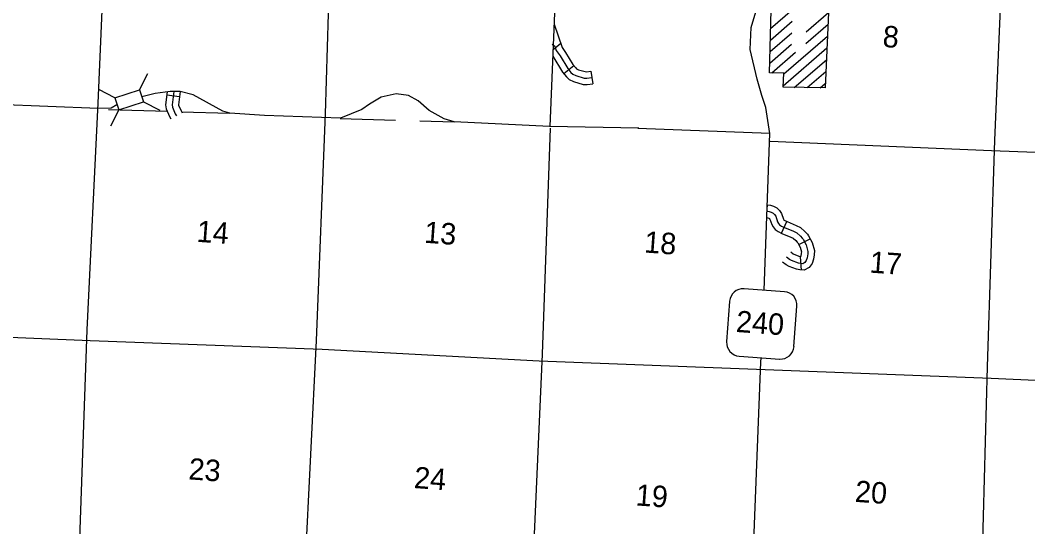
# Model space of a CAD drawing. Extents: x -2721982 to 866285, y 207901 to 16197285.
# Drawn here: x 770709 to 794240, y 15978535 to 15990377 of the extents above; entities that cross this region are included whole.
import ezdxf

# ---------------------------------------------------------------- set-up
doc = ezdxf.new("R2010")
doc.units = 0
for name, color, linetype in [('L13', 7, 'Continuous'), ('L14', 7, 'Continuous'), ('L16', 7, 'Continuous'), ('L18', 7, 'Continuous'), ('L3', 7, 'Continuous'), ('L4', 7, 'Continuous'), ('L8', 7, 'Continuous')]:
    doc.layers.add(name, color=color, linetype=linetype)

msp = doc.modelspace()

# ---------------------------------------------------------------- linework, layer by layer
at = {"layer": 'L13'}
for p, q in [((772775, 15988287), (774144, 15988247)), ((774475, 15988237), (775605, 15988205)), ((778178, 15988081), (779475, 15988043)), ((780043, 15988027), (780846, 15988004))]:
    msp.add_line(p, q, dxfattribs=at)
for points in [[(772884, 15998770), (772752, 15993683), (772525, 15988435), (772269, 15983139), (772079, 15977813), (771860, 15972908)], [(793750, 15995104), (793689, 15992838), (793461, 15987573), (793288, 15982271), (793147, 15977042), (792877, 15971664), (792682, 15966397), (792491, 15961071), (792378, 15957991)], [(777973, 15992866), (777830, 15988187), (777624, 15982887), (777358, 15977559), (777189, 15972298), (776939, 15966508)], [(783086, 15987851), (782899, 15982567), (782663, 15977311), (782498, 15972000), (782319, 15966724), (782076, 15961368)], [(788220, 15987548), (793393, 15987327), (798735, 15987127), (802857, 15986964)], [(761905, 15983324), (767070, 15983111), (772344, 15982891), (777760, 15982685), (782829, 15982413), (793387, 15982013), (798726, 15981771), (804002, 15981592), (806822, 15981473)]]:
    msp.add_lwpolyline(points, dxfattribs=at)
at = {"layer": 'L16'}
for p, q in [((788207, 15989148), (788307, 15992980)), ((789630, 15991475), (789504, 15988794)), ((788234, 15990184), (788746, 15990627)), ((789065, 15990107), (789587, 15990559)), ((788227, 15989912), (788739, 15990355)), ((789052, 15989830), (789574, 15990282)), ((788220, 15989641), (788732, 15990084)), ((788542, 15989123), (789561, 15990005)), ((788213, 15989369), (788725, 15989812)), ((788261, 15989146), (788816, 15989626)), ((788527, 15988845), (789548, 15989729)), ((788787, 15988804), (789535, 15989452)), ((788543, 15989136), (788207, 15989148)), ((788525, 15988808), (788543, 15989136)), ((789088, 15988800), (789522, 15989175)), ((789389, 15988795), (789509, 15988899)), ((789504, 15988794), (788525, 15988808))]:
    msp.add_line(p, q, dxfattribs=at)
at = {"layer": 'L18'}
for p, q in [((773493, 15988750), (773688, 15989129)), ((772919, 15988565), (772548, 15988759)), ((772919, 15988565), (773493, 15988750)), ((773493, 15988750), (773590, 15988467)), ((772919, 15988565), (773016, 15988282)), ((773016, 15988282), (773590, 15988467)), ((773590, 15988467), (773969, 15988272)), ((773016, 15988282), (772821, 15987903))]:
    msp.add_line(p, q, dxfattribs=at)
at = {"layer": 'L3'}
for p, q in [((788216, 15987724), (788124, 15988333)), ((788080, 15984064), (788216, 15987724)), ((788561, 15984030), (787612, 15984098)), ((787273, 15983804), (787205, 15982863)), ((788779, 15982750), (788847, 15983691)), ((787499, 15982524), (788448, 15982456)), ((788007, 15982383), (788011, 15982487)), ((787665, 15973553), (788007, 15982383))]:
    msp.add_line(p, q, dxfattribs=at)
msp.add_lwpolyline([(788124, 15988333), (788030, 15988615), (787920, 15988998), (787756, 15989691), (787778, 15990202), (788199, 15991621)], dxfattribs=at)
for centre, start, end in [((787590, 15983784), 85.8851, 175.8851), ((788534, 15983716), 355.8851, 85.8851), ((787522, 15982840), 175.8851, 265.8851), ((788466, 15982772), 265.8851, 355.8851)]:
    msp.add_arc(centre, 316, start, end, dxfattribs=at)
at = {"layer": 'L4'}
for p, q in [((772533, 15988309), (764865, 15988634)), ((772835, 15988320), (772533, 15988309)), ((778191, 15988086), (776413, 15988147)), ((783073, 15987894), (780846, 15988004)), ((785154, 15987853), (783073, 15987894)), ((788216, 15987724), (785136, 15987845))]:
    msp.add_line(p, q, dxfattribs=at)
for points in [[(783290, 15993016), (783080, 15987889)], [(774210, 15988707), (773864, 15988665), (773549, 15988587)], [(775441, 15988250), (774749, 15988635), (774444, 15988707), (774210, 15988707)], [(780846, 15988004), (780608, 15988071), (780262, 15988263), (780003, 15988491), (779777, 15988616), (779487, 15988654), (779138, 15988578), (778867, 15988414), (778691, 15988292), (778191, 15988086)], [(772966, 15988395), (772835, 15988320)], [(776413, 15988147), (775605, 15988205), (775441, 15988250)]]:
    msp.add_lwpolyline(points, dxfattribs=at)
at = {"layer": 'L8'}
for p, q in [((783331, 15989829), (783153, 15989682)), ((783638, 15989312), (783408, 15989122)), ((784035, 15989187), (784079, 15988892)), ((774137, 15988632), (774433, 15988595)), ((774210, 15988707), (774210, 15988707)), ((788150, 15985960), (788162, 15986060)), ((788487, 15985399), (788616, 15985668)), ((788891, 15985130), (789156, 15985267)), ((788925, 15984844), (788948, 15984537))]:
    msp.add_line(p, q, dxfattribs=at)
for points in [[(783178, 15990285), (783362, 15989739), (783444, 15989622), (783618, 15989337), (783681, 15989261), (783703, 15989241), (783744, 15989219), (783903, 15989173), (783931, 15989172), (784035, 15989188)], [(783136, 15989816), (783195, 15989765), (783227, 15989670), (783319, 15989540), (783496, 15989249), (783572, 15989157), (783617, 15989117), (783687, 15989080), (783879, 15989024), (783939, 15989022), (784057, 15989039)], [(783147, 15989534), (783373, 15989162), (783464, 15989053), (783530, 15988993), (783630, 15988940), (783855, 15988875), (783947, 15988871), (784080, 15988891)], [(774143, 15988699), (774106, 15988400), (774117, 15988307), (774196, 15988125), (774225, 15988070)], [(774295, 15988707), (774257, 15988400), (774264, 15988347), (774264, 15988347), (774332, 15988190), (774358, 15988139)], [(774446, 15988707), (774408, 15988400), (774410, 15988387), (774467, 15988254), (774491, 15988209)], [(788154, 15986061), (788228, 15986053), (788304, 15986029), (788376, 15985992), (788444, 15985930), (788488, 15985858), (788536, 15985722), (788542, 15985710), (788545, 15985706), (788563, 15985694), (788617, 15985668), (788833, 15985580), (788929, 15985529), (789036, 15985440), (789091, 15985376), (789122, 15985335), (789201, 15985181), (789255, 15984990), (789249, 15984895), (789231, 15984793), (789202, 15984691), (789130, 15984597), (789018, 15984531), (788916, 15984538), (788839, 15984556), (788664, 15984622), (788594, 15984655), (788511, 15984724)], [(788143, 15985765), (788189, 15985751), (788204, 15985743), (788211, 15985736), (788216, 15985728), (788261, 15985601), (788291, 15985543), (788339, 15985484), (788411, 15985434), (788495, 15985394), (788705, 15985308), (788760, 15985279), (788825, 15985225), (788857, 15985188), (788866, 15985176), (788921, 15985070), (788952, 15984959), (788950, 15984932), (788938, 15984859), (788933, 15984842), (788925, 15984844), (788782, 15984898), (788757, 15984910), (788702, 15984955)], [(788145, 15985911), (788171, 15985909), (788197, 15985906), (788246, 15985890), (788290, 15985867), (788327, 15985833), (788352, 15985793), (788398, 15985661), (788417, 15985627), (788442, 15985595), (788487, 15985564), (788487, 15985564), (788556, 15985531), (788769, 15985444), (788845, 15985404), (788931, 15985332), (788974, 15985282), (788994, 15985256), (789061, 15985125), (789104, 15984974), (789099, 15984914), (789084, 15984826), (789066, 15984759), (789029, 15984711), (788982, 15984684), (788938, 15984687), (788882, 15984700), (788723, 15984760), (788676, 15984783), (788607, 15984840)]]:
    msp.add_lwpolyline(points, dxfattribs=at)

# ---------------------------------------------------------------- texts
at = {"layer": 'L14'}
for s, height, rotation, p in [('8', 501, 355.8842, (790839, 15989753)), ('14', 500.8, 355.8844, (774820, 15985198)), ('13', 500.8, 355.8844, (780132, 15985176)), ('18', 500.8, 355.8844, (785271, 15984948)), ('17', 500.8, 355.8844, (790535, 15984478)), ('23', 500.8, 355.8845, (774629, 15979646)), ('24', 500.8, 355.8845, (779895, 15979443)), ('19', 500.8, 355.8844, (785072, 15979037)), ('20', 500.8, 355.8845, (790191, 15979121))]:
    msp.add_text(s, height=height, rotation=rotation, dxfattribs=at).set_placement(p)
at = {"layer": 'L3'}
msp.add_text('240', height=500.8, rotation=355.8847, dxfattribs=at).set_placement((787414, 15983091))

doc.saveas('drawing.dxf')
